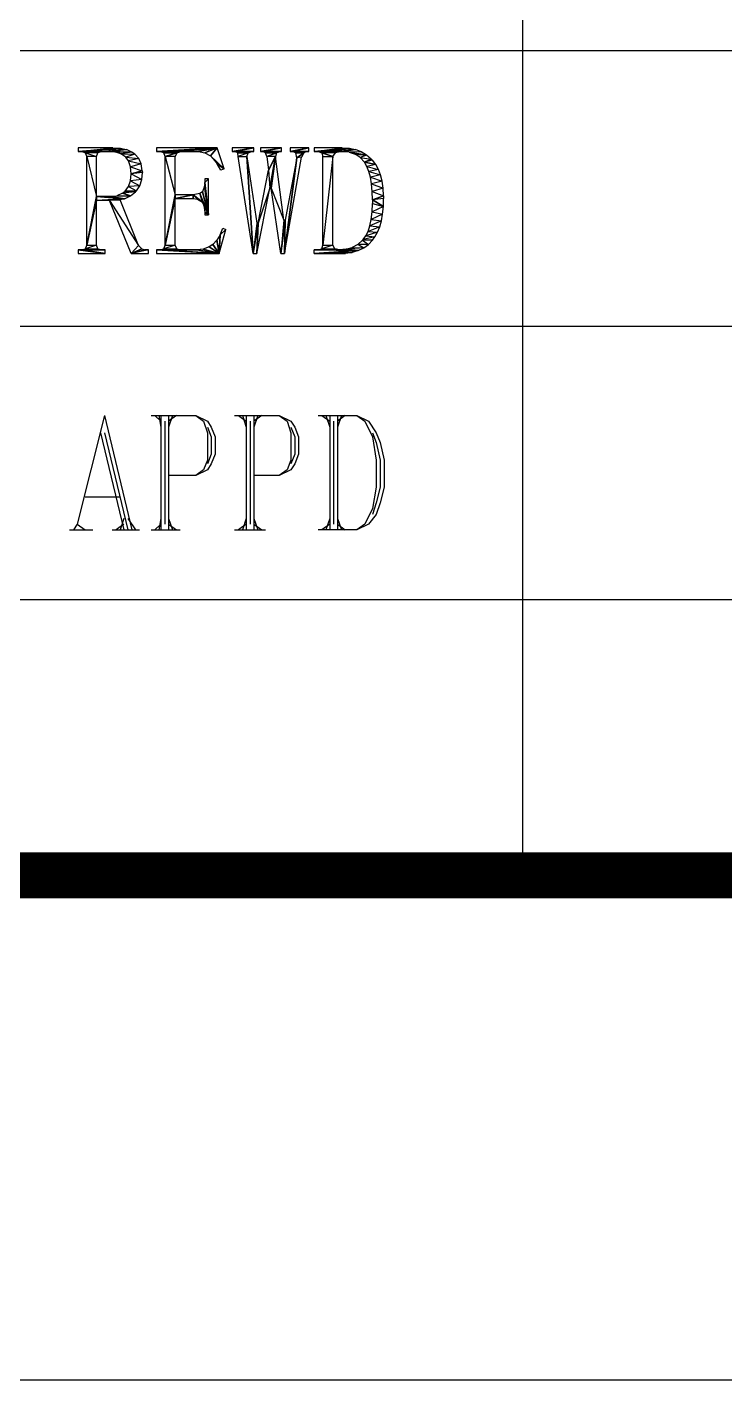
# Model space of a CAD drawing. Extents: x 0 to 594, y 0 to 841.
# Drawn here: x 418.16 to 433.38, y 0 to 29.51 of the extents above; entities that cross this region are included whole.
import ezdxf

# ---------------------------------------------------------------- set-up
doc = ezdxf.new("R2010")
doc.units = 0
doc.header["$LTSCALE"] = 3
doc.header["$MEASUREMENT"] = 0
doc.layers.add('BORDER', color=7, linetype='CONTINUOUS')

msp = doc.modelspace()

# ---------------------------------------------------------------- linework, layer by layer
at = {"layer": 'BORDER', "color": 122}
for p, q in [((428.972, 11.008), (428.972, 47)), ((403.947, 29.004), (463.948, 29.004)), ((420.03, 26.878), (419.275, 26.878)), ((419.275, 26.798), (420.03, 26.878)), ((419.275, 26.798), (420.03, 26.878)), ((419.275, 26.878), (419.275, 26.798)), ((420.189, 26.867), (419.275, 26.798)), ((419.275, 26.798), (420.189, 26.867)), ((420.03, 26.878), (420.189, 26.867)), ((420.189, 26.867), (420.33, 26.838)), ((420.986, 26.878), (420.986, 26.798)), ((422.309, 26.878), (420.986, 26.878)), ((420.986, 26.798), (422.309, 26.878)), ((422.309, 26.878), (420.986, 26.798)), ((422.309, 26.878), (421.055, 26.798)), ((421.055, 26.798), (422.309, 26.878)), ((422.309, 26.878), (421.512, 26.798)), ((421.512, 26.798), (422.309, 26.878)), ((422.309, 26.878), (421.892, 26.798)), ((421.892, 26.798), (422.309, 26.878)), ((422.309, 26.878), (421.9, 26.796)), ((421.9, 26.796), (422.309, 26.878)), ((422.309, 26.878), (422.036, 26.772)), ((422.036, 26.772), (422.309, 26.878)), ((422.309, 26.878), (422.16, 26.703)), ((422.16, 26.703), (422.309, 26.878)), ((422.458, 26.418), (422.309, 26.878)), ((422.633, 26.878), (422.633, 26.798)), ((423.106, 26.878), (422.633, 26.878)), ((422.633, 26.798), (423.106, 26.878)), ((423.106, 26.878), (422.633, 26.798)), ((423.106, 26.878), (422.686, 26.798)), ((422.686, 26.798), (423.106, 26.878)), ((423.106, 26.798), (423.106, 26.878)), ((423.252, 26.878), (423.252, 26.798)), ((423.712, 26.878), (423.252, 26.878)), ((423.252, 26.798), (423.712, 26.878)), ((423.712, 26.878), (423.252, 26.798)), ((423.712, 26.878), (423.295, 26.798)), ((423.295, 26.798), (423.712, 26.878)), ((423.712, 26.798), (423.712, 26.878)), ((423.901, 26.878), (423.901, 26.798)), ((424.307, 26.878), (423.901, 26.878)), ((423.901, 26.798), (424.307, 26.878)), ((424.307, 26.878), (423.901, 26.798)), ((424.307, 26.878), (423.941, 26.798)), ((423.941, 26.798), (424.307, 26.878)), ((424.307, 26.798), (424.307, 26.878)), ((424.427, 26.878), (424.427, 26.798)), ((425.035, 26.878), (424.427, 26.878)), ((424.427, 26.798), (425.035, 26.878)), ((424.427, 26.798), (425.035, 26.878)), ((425.184, 26.867), (424.427, 26.798)), ((424.427, 26.798), (425.184, 26.867)), ((425.035, 26.878), (425.184, 26.867)), ((425.184, 26.867), (425.322, 26.838)), ((420.33, 26.838), (419.275, 26.798)), ((420.33, 26.838), (419.275, 26.798)), ((419.275, 26.798), (419.947, 26.798)), ((419.801, 26.798), (419.355, 26.798)), ((419.355, 26.798), (419.434, 26.769)), ((419.434, 26.769), (419.801, 26.798)), ((419.434, 26.769), (419.801, 26.798)), ((419.705, 26.769), (419.434, 26.769)), ((419.434, 26.769), (419.679, 26.689)), ((419.705, 26.769), (419.434, 26.769)), ((419.434, 26.769), (419.679, 26.689)), ((419.464, 26.689), (419.434, 26.769)), ((419.464, 24.758), (419.464, 26.689)), ((419.679, 26.689), (419.464, 26.689)), ((419.464, 26.689), (419.679, 25.813)), ((419.679, 26.689), (419.464, 26.689)), ((419.464, 26.689), (419.679, 25.813)), ((419.679, 26.689), (419.705, 26.769)), ((419.679, 25.813), (419.679, 26.689)), ((419.801, 26.798), (419.705, 26.769)), ((420.33, 26.838), (419.947, 26.798)), ((419.947, 26.798), (420.33, 26.838)), ((419.947, 26.798), (420.449, 26.785)), ((420.449, 26.785), (419.947, 26.798)), ((419.947, 26.798), (420.077, 26.788)), ((420.077, 26.788), (420.449, 26.785)), ((420.21, 26.748), (420.077, 26.788)), ((420.077, 26.788), (420.449, 26.785)), ((420.449, 26.785), (420.21, 26.748)), ((420.449, 26.785), (420.21, 26.748)), ((420.21, 26.748), (420.516, 26.743)), ((420.314, 26.676), (420.21, 26.748)), ((420.21, 26.748), (420.516, 26.743)), ((420.516, 26.743), (420.314, 26.676)), ((420.516, 26.743), (420.314, 26.676)), ((420.314, 26.676), (420.601, 26.647)), ((420.372, 26.591), (420.314, 26.676)), ((420.314, 26.676), (420.601, 26.647)), ((420.449, 26.785), (420.33, 26.838)), ((420.601, 26.647), (420.372, 26.591)), ((420.601, 26.647), (420.372, 26.591)), ((420.372, 26.591), (420.654, 26.525)), ((420.417, 26.464), (420.372, 26.591)), ((420.372, 26.591), (420.654, 26.525)), ((420.516, 26.743), (420.449, 26.785)), ((420.601, 26.647), (420.516, 26.743)), ((420.654, 26.525), (420.601, 26.647)), ((420.986, 26.798), (421.055, 26.798)), ((421.055, 26.798), (421.512, 26.798)), ((421.148, 26.769), (421.055, 26.798)), ((421.055, 26.798), (421.512, 26.798)), ((421.512, 26.798), (421.148, 26.769)), ((421.512, 26.798), (421.148, 26.769)), ((421.148, 26.769), (421.432, 26.769)), ((421.175, 26.689), (421.148, 26.769)), ((421.148, 26.769), (421.432, 26.769)), ((421.432, 26.769), (421.175, 26.689)), ((421.175, 26.689), (421.432, 26.769)), ((421.175, 24.758), (421.175, 26.689)), ((421.393, 26.689), (421.175, 26.689)), ((421.175, 26.689), (421.393, 25.853)), ((421.393, 26.689), (421.175, 26.689)), ((421.175, 26.689), (421.393, 25.853)), ((421.432, 26.769), (421.393, 26.689)), ((421.393, 25.853), (421.393, 26.689)), ((421.432, 26.769), (421.512, 26.798)), ((421.512, 26.798), (421.892, 26.798)), ((421.892, 26.798), (421.9, 26.796)), ((421.9, 26.796), (422.036, 26.772)), ((422.036, 26.772), (422.16, 26.703)), ((422.16, 26.703), (422.458, 26.418)), ((422.458, 26.418), (422.16, 26.703)), ((422.16, 26.703), (422.224, 26.639)), ((422.224, 26.639), (422.458, 26.418)), ((422.458, 26.418), (422.224, 26.639)), ((422.224, 26.639), (422.309, 26.527)), ((422.633, 26.798), (422.686, 26.798)), ((422.686, 26.798), (423.106, 26.798)), ((422.756, 26.769), (422.686, 26.798)), ((422.686, 26.798), (423.064, 26.798)), ((423.064, 26.798), (422.686, 26.798)), ((422.686, 26.798), (423.106, 26.798)), ((423.064, 26.798), (422.756, 26.769)), ((423.064, 26.798), (422.756, 26.769)), ((422.756, 26.769), (422.984, 26.769)), ((422.769, 26.689), (422.756, 26.769)), ((422.756, 26.769), (422.984, 26.769)), ((422.984, 26.769), (422.769, 26.689)), ((422.984, 26.769), (422.769, 26.689)), ((423.093, 24.569), (422.769, 26.689)), ((422.769, 26.689), (422.957, 26.689)), ((422.769, 26.689), (422.957, 26.689)), ((422.957, 26.689), (422.984, 26.769)), ((422.957, 26.689), (423.093, 24.569)), ((423.093, 24.569), (422.957, 26.689)), ((422.957, 26.689), (423.173, 25.231)), ((422.984, 26.769), (423.064, 26.798)), ((423.106, 26.798), (423.064, 26.798)), ((423.252, 26.798), (423.295, 26.798)), ((423.295, 26.798), (423.712, 26.798)), ((423.361, 26.769), (423.295, 26.798)), ((423.295, 26.798), (423.672, 26.798)), ((423.672, 26.798), (423.295, 26.798)), ((423.295, 26.798), (423.712, 26.798)), ((423.672, 26.798), (423.361, 26.769)), ((423.672, 26.798), (423.361, 26.769)), ((423.361, 26.769), (423.603, 26.769)), ((423.388, 26.689), (423.361, 26.769)), ((423.361, 26.769), (423.603, 26.769)), ((423.603, 26.769), (423.388, 26.689)), ((423.388, 26.689), (423.603, 26.769)), ((423.577, 26.689), (423.388, 26.689)), ((423.388, 26.689), (423.428, 26.392)), ((423.577, 26.689), (423.388, 26.689)), ((423.577, 26.689), (423.428, 26.392)), ((423.428, 26.392), (423.577, 26.689)), ((423.577, 26.689), (423.457, 26.001)), ((423.457, 26.001), (423.577, 26.689)), ((423.577, 26.689), (423.484, 26.001)), ((423.484, 26.001), (423.577, 26.689)), ((423.603, 26.769), (423.577, 26.689)), ((423.765, 25.3), (423.577, 26.689)), ((423.603, 26.769), (423.672, 26.798)), ((423.712, 26.798), (423.672, 26.798)), ((423.778, 24.569), (424.145, 26.676)), ((424.049, 26.663), (423.778, 24.569)), ((423.778, 24.569), (424.049, 26.663)), ((424.049, 26.663), (423.794, 25.3)), ((423.901, 26.798), (423.941, 26.798)), ((423.941, 26.798), (424.307, 26.798)), ((424.023, 26.769), (423.941, 26.798)), ((423.941, 26.798), (424.251, 26.798)), ((424.251, 26.798), (423.941, 26.798)), ((423.941, 26.798), (424.307, 26.798)), ((424.251, 26.798), (424.023, 26.769)), ((424.251, 26.798), (424.023, 26.769)), ((424.023, 26.769), (424.198, 26.769)), ((424.049, 26.663), (424.023, 26.769)), ((424.023, 26.769), (424.198, 26.769)), ((424.198, 26.769), (424.049, 26.663)), ((424.049, 26.663), (424.198, 26.769)), ((424.145, 26.676), (424.049, 26.663)), ((424.145, 26.676), (424.049, 26.663)), ((424.198, 26.769), (424.145, 26.676)), ((424.198, 26.769), (424.251, 26.798)), ((424.307, 26.798), (424.251, 26.798)), ((425.322, 26.838), (424.427, 26.798)), ((425.322, 26.838), (424.427, 26.798)), ((424.427, 26.798), (425.022, 26.798)), ((424.509, 26.798), (424.589, 26.769)), ((425.022, 26.798), (424.509, 26.798)), ((424.589, 26.769), (425.022, 26.798)), ((424.589, 26.769), (425.022, 26.798)), ((424.886, 26.769), (424.589, 26.769)), ((424.589, 26.769), (424.833, 26.689)), ((424.886, 26.769), (424.589, 26.769)), ((424.833, 26.689), (424.589, 26.769)), ((424.589, 26.769), (424.615, 26.689)), ((424.615, 24.758), (424.615, 26.689)), ((424.833, 26.689), (424.615, 24.758)), ((424.833, 26.689), (424.615, 24.758)), ((424.615, 26.689), (424.833, 26.689)), ((424.615, 26.689), (424.833, 26.689)), ((424.833, 26.689), (424.886, 26.769)), ((424.833, 24.758), (424.833, 26.689)), ((425.022, 26.798), (424.886, 26.769)), ((425.322, 26.838), (425.022, 26.798)), ((425.022, 26.798), (425.322, 26.838)), ((425.022, 26.798), (425.038, 26.796)), ((425.322, 26.838), (425.038, 26.796)), ((425.038, 26.796), (425.322, 26.838)), ((425.184, 26.78), (425.038, 26.796)), ((425.038, 26.796), (425.447, 26.79)), ((425.038, 26.796), (425.447, 26.79)), ((425.447, 26.79), (425.184, 26.78)), ((425.447, 26.79), (425.184, 26.78)), ((425.184, 26.78), (425.314, 26.737)), ((425.184, 26.78), (425.564, 26.721)), ((425.564, 26.721), (425.184, 26.78)), ((425.314, 26.737), (425.564, 26.721)), ((425.426, 26.666), (425.314, 26.737)), ((425.314, 26.737), (425.564, 26.721)), ((425.447, 26.79), (425.322, 26.838)), ((425.564, 26.721), (425.426, 26.666)), ((425.564, 26.721), (425.426, 26.666)), ((425.426, 26.666), (425.67, 26.634)), ((425.519, 26.567), (425.426, 26.666)), ((425.426, 26.666), (425.67, 26.634)), ((425.564, 26.721), (425.447, 26.79)), ((425.67, 26.634), (425.519, 26.567)), ((425.519, 26.567), (425.67, 26.634)), ((425.697, 26.607), (425.519, 26.567)), ((425.697, 26.607), (425.519, 26.567)), ((425.519, 26.567), (425.766, 26.514)), ((425.766, 26.514), (425.519, 26.567)), ((425.519, 26.567), (425.521, 26.565)), ((425.521, 26.565), (425.766, 26.514)), ((425.575, 26.474), (425.521, 26.565)), ((425.521, 26.565), (425.766, 26.514)), ((425.67, 26.634), (425.564, 26.721)), ((425.67, 26.634), (425.697, 26.607)), ((425.766, 26.514), (425.697, 26.607)), ((420.654, 26.525), (420.417, 26.464)), ((420.654, 26.525), (420.417, 26.464)), ((420.417, 26.464), (420.675, 26.376)), ((420.433, 26.312), (420.417, 26.464)), ((420.417, 26.464), (420.675, 26.376)), ((420.42, 26.158), (420.433, 26.312)), ((420.675, 26.376), (420.433, 26.312)), ((420.433, 26.312), (420.675, 26.376)), ((420.678, 26.339), (420.433, 26.312)), ((420.678, 26.339), (420.433, 26.312)), ((420.433, 26.312), (420.662, 26.185)), ((420.433, 26.312), (420.662, 26.185)), ((420.675, 26.376), (420.654, 26.525)), ((420.662, 26.185), (420.678, 26.339)), ((420.675, 26.376), (420.678, 26.339)), ((422.309, 26.527), (422.458, 26.418)), ((422.389, 26.392), (422.309, 26.527)), ((422.309, 26.527), (422.458, 26.418)), ((422.458, 26.418), (422.389, 26.392)), ((423.199, 25.231), (423.428, 26.392)), ((423.428, 26.392), (423.457, 26.001)), ((423.428, 26.392), (423.457, 26.001)), ((425.766, 26.514), (425.575, 26.474)), ((425.766, 26.514), (425.575, 26.474)), ((425.575, 26.474), (425.824, 26.408)), ((425.617, 26.365), (425.575, 26.474)), ((425.575, 26.474), (425.824, 26.408)), ((425.824, 26.408), (425.617, 26.365)), ((425.824, 26.408), (425.617, 26.365)), ((425.617, 26.365), (425.872, 26.286)), ((425.652, 26.238), (425.617, 26.365)), ((425.617, 26.365), (425.872, 26.286)), ((425.872, 26.286), (425.652, 26.238)), ((425.872, 26.286), (425.652, 26.238)), ((425.824, 26.408), (425.766, 26.514)), ((425.872, 26.286), (425.824, 26.408)), ((425.907, 26.147), (425.872, 26.286)), ((420.298, 25.932), (420.375, 26.031)), ((420.375, 26.031), (420.42, 26.158)), ((420.619, 26.052), (420.375, 26.031)), ((420.619, 26.052), (420.375, 26.031)), ((420.375, 26.031), (420.55, 25.943)), ((420.375, 26.031), (420.55, 25.943)), ((420.662, 26.185), (420.42, 26.158)), ((420.662, 26.185), (420.42, 26.158)), ((420.42, 26.158), (420.619, 26.052)), ((420.42, 26.158), (420.619, 26.052)), ((420.55, 25.943), (420.619, 26.052)), ((420.619, 26.052), (420.662, 26.185)), ((422.033, 26.038), (421.985, 25.919)), ((422.038, 26.121), (422.033, 26.038)), ((422.033, 26.038), (422.121, 25.419)), ((422.121, 25.419), (422.033, 26.038)), ((422.038, 26.203), (422.038, 26.121)), ((422.121, 26.203), (422.038, 26.203)), ((422.038, 26.121), (422.121, 26.203)), ((422.121, 26.203), (422.038, 26.121)), ((422.038, 26.121), (422.121, 25.419)), ((422.121, 25.419), (422.038, 26.121)), ((422.121, 25.419), (422.121, 26.203)), ((423.173, 24.569), (423.457, 26.001)), ((423.457, 26.001), (423.199, 25.231)), ((423.457, 26.001), (423.199, 25.231)), ((423.457, 26.001), (423.484, 26.001)), ((423.699, 24.569), (423.484, 26.001)), ((423.484, 26.001), (423.765, 25.3)), ((423.484, 26.001), (423.765, 25.3)), ((425.652, 26.238), (425.907, 26.147)), ((425.675, 26.092), (425.652, 26.238)), ((425.652, 26.238), (425.907, 26.147)), ((425.907, 26.147), (425.675, 26.092)), ((425.907, 26.147), (425.675, 26.092)), ((425.675, 26.092), (425.928, 25.996)), ((425.691, 25.927), (425.675, 26.092)), ((425.675, 26.092), (425.928, 25.996)), ((425.928, 25.996), (425.691, 25.927)), ((425.928, 25.996), (425.691, 25.927)), ((425.928, 25.996), (425.907, 26.147)), ((425.939, 25.829), (425.928, 25.996)), ((419.679, 25.813), (419.464, 24.758)), ((419.464, 24.758), (419.679, 25.813)), ((419.679, 25.73), (419.464, 24.758)), ((419.679, 25.73), (419.464, 24.758)), ((419.679, 25.813), (419.679, 25.73)), ((419.679, 25.73), (419.679, 25.813)), ((419.679, 25.813), (420.29, 25.767)), ((419.679, 25.813), (420.29, 25.767)), ((419.976, 25.813), (419.679, 25.813)), ((419.976, 25.813), (419.679, 25.813)), ((419.679, 25.813), (419.976, 25.813)), ((419.679, 25.813), (419.679, 25.813)), ((420.29, 25.767), (419.679, 25.73)), ((419.679, 25.73), (420.29, 25.767)), ((420.192, 25.744), (419.679, 25.73)), ((419.679, 25.73), (420.192, 25.744)), ((419.679, 24.758), (419.679, 25.73)), ((419.96, 25.73), (419.679, 25.73)), ((420.192, 25.744), (419.96, 25.73)), ((420.192, 25.744), (419.96, 25.73)), ((419.96, 25.73), (420.595, 24.745)), ((420.433, 24.569), (419.96, 25.73)), ((419.96, 25.73), (420.595, 24.745)), ((419.976, 25.813), (420.117, 25.831)), ((420.415, 25.829), (419.976, 25.813)), ((420.415, 25.829), (419.976, 25.813)), ((419.976, 25.813), (420.29, 25.767)), ((420.29, 25.767), (419.976, 25.813)), ((420.242, 25.887), (420.117, 25.831)), ((420.117, 25.831), (420.415, 25.829)), ((420.117, 25.831), (420.415, 25.829)), ((420.29, 25.767), (420.192, 25.744)), ((420.595, 24.745), (420.192, 25.744)), ((420.242, 25.887), (420.298, 25.932)), ((420.529, 25.919), (420.242, 25.887)), ((420.529, 25.919), (420.242, 25.887)), ((420.242, 25.887), (420.415, 25.829)), ((420.415, 25.829), (420.242, 25.887)), ((420.29, 25.767), (420.415, 25.829)), ((420.55, 25.943), (420.298, 25.932)), ((420.55, 25.943), (420.298, 25.932)), ((420.298, 25.932), (420.529, 25.919)), ((420.298, 25.932), (420.529, 25.919)), ((420.415, 25.829), (420.529, 25.919)), ((420.529, 25.919), (420.55, 25.943)), ((421.393, 25.853), (421.175, 24.758)), ((421.175, 24.758), (421.393, 25.853)), ((421.393, 25.77), (421.175, 24.758)), ((421.393, 25.77), (421.175, 24.758)), ((421.393, 25.853), (421.393, 25.77)), ((421.393, 25.853), (421.393, 25.77)), ((421.783, 25.853), (421.393, 25.853)), ((421.393, 25.77), (421.783, 25.853)), ((421.783, 25.853), (421.393, 25.77)), ((421.393, 24.758), (421.393, 25.77)), ((421.393, 25.77), (421.783, 25.77)), ((421.929, 25.879), (421.783, 25.853)), ((421.783, 25.853), (421.985, 25.69)), ((421.985, 25.69), (421.783, 25.853)), ((421.783, 25.853), (421.876, 25.76)), ((421.876, 25.76), (421.783, 25.853)), ((421.783, 25.853), (421.783, 25.77)), ((421.783, 25.77), (421.783, 25.853)), ((421.783, 25.77), (421.876, 25.76)), ((421.876, 25.76), (421.985, 25.69)), ((421.985, 25.919), (421.929, 25.879)), ((421.929, 25.879), (422.121, 25.419)), ((422.121, 25.419), (421.929, 25.879)), ((421.929, 25.879), (421.985, 25.69)), ((421.985, 25.69), (421.929, 25.879)), ((421.985, 25.919), (422.121, 25.419)), ((422.121, 25.419), (421.985, 25.919)), ((421.985, 25.69), (422.121, 25.419)), ((422.121, 25.419), (421.985, 25.69)), ((421.985, 25.69), (422.017, 25.621)), ((425.691, 25.927), (425.939, 25.829)), ((425.697, 25.744), (425.691, 25.927)), ((425.691, 25.927), (425.939, 25.829)), ((425.697, 25.744), (425.694, 25.661)), ((425.939, 25.829), (425.697, 25.744)), ((425.697, 25.744), (425.939, 25.829)), ((425.939, 25.77), (425.697, 25.744)), ((425.939, 25.77), (425.697, 25.744)), ((425.697, 25.744), (425.933, 25.595)), ((425.933, 25.595), (425.697, 25.744)), ((425.933, 25.595), (425.939, 25.77)), ((425.939, 25.829), (425.939, 25.77)), ((422.017, 25.621), (422.121, 25.419)), ((422.121, 25.419), (422.017, 25.621)), ((422.017, 25.621), (422.038, 25.475)), ((422.038, 25.475), (422.121, 25.419)), ((422.121, 25.419), (422.038, 25.475)), ((422.038, 25.475), (422.038, 25.419)), ((422.038, 25.419), (422.121, 25.419)), ((425.668, 25.316), (425.686, 25.478)), ((425.917, 25.433), (425.668, 25.316)), ((425.917, 25.433), (425.668, 25.316)), ((425.686, 25.478), (425.694, 25.661)), ((425.933, 25.595), (425.686, 25.478)), ((425.933, 25.595), (425.686, 25.478)), ((425.686, 25.478), (425.917, 25.433)), ((425.686, 25.478), (425.917, 25.433)), ((425.694, 25.661), (425.933, 25.595)), ((425.694, 25.661), (425.933, 25.595)), ((425.891, 25.287), (425.917, 25.433)), ((425.917, 25.433), (425.933, 25.595)), ((422.349, 24.569), (422.498, 25.095)), ((422.373, 24.981), (422.431, 25.122)), ((422.498, 25.095), (422.373, 24.981)), ((422.498, 25.095), (422.373, 24.981)), ((422.431, 25.122), (422.498, 25.095)), ((423.173, 25.231), (423.093, 24.569)), ((423.173, 25.231), (423.093, 24.569)), ((423.093, 24.569), (423.199, 25.231)), ((423.199, 25.231), (423.093, 24.569)), ((423.199, 25.231), (423.173, 24.569)), ((423.173, 24.569), (423.199, 25.231)), ((423.199, 25.231), (423.173, 25.231)), ((423.765, 25.3), (423.699, 24.569)), ((423.765, 25.3), (423.699, 24.569)), ((423.699, 24.569), (423.794, 25.3)), ((423.794, 25.3), (423.699, 24.569)), ((423.794, 25.3), (423.765, 25.3)), ((423.794, 25.3), (423.778, 24.569)), ((423.778, 24.569), (423.794, 25.3)), ((425.598, 25.055), (425.638, 25.175)), ((425.854, 25.156), (425.598, 25.055)), ((425.854, 25.156), (425.598, 25.055)), ((425.638, 25.175), (425.668, 25.316)), ((425.891, 25.287), (425.638, 25.175)), ((425.891, 25.287), (425.638, 25.175)), ((425.638, 25.175), (425.854, 25.156)), ((425.638, 25.175), (425.854, 25.156)), ((425.668, 25.316), (425.891, 25.287)), ((425.668, 25.316), (425.891, 25.287)), ((425.806, 25.037), (425.854, 25.156)), ((425.854, 25.156), (425.891, 25.287)), ((422.301, 24.861), (422.214, 24.771)), ((422.373, 24.981), (422.301, 24.861)), ((422.301, 24.861), (422.349, 24.569)), ((422.349, 24.569), (422.301, 24.861)), ((422.373, 24.981), (422.349, 24.569)), ((422.349, 24.569), (422.373, 24.981)), ((425.373, 24.771), (425.479, 24.864)), ((425.479, 24.864), (425.492, 24.88)), ((425.697, 24.867), (425.479, 24.864)), ((425.697, 24.867), (425.479, 24.864)), ((425.479, 24.864), (425.606, 24.771)), ((425.479, 24.864), (425.606, 24.771)), ((425.492, 24.88), (425.551, 24.957)), ((425.747, 24.936), (425.492, 24.88)), ((425.747, 24.936), (425.492, 24.88)), ((425.492, 24.88), (425.697, 24.867)), ((425.492, 24.88), (425.697, 24.867)), ((425.551, 24.957), (425.598, 25.055)), ((425.806, 25.037), (425.551, 24.957)), ((425.806, 25.037), (425.551, 24.957)), ((425.551, 24.957), (425.747, 24.936)), ((425.551, 24.957), (425.747, 24.936)), ((425.598, 25.055), (425.806, 25.037)), ((425.598, 25.055), (425.806, 25.037)), ((425.606, 24.771), (425.697, 24.867)), ((425.697, 24.867), (425.747, 24.936)), ((425.747, 24.936), (425.806, 25.037)), ((419.275, 24.652), (419.867, 24.569)), ((419.867, 24.569), (419.275, 24.652)), ((419.355, 24.652), (419.275, 24.652)), ((419.355, 24.652), (419.275, 24.652)), ((419.275, 24.652), (419.355, 24.652)), ((419.275, 24.652), (419.275, 24.652)), ((419.275, 24.652), (419.275, 24.569)), ((419.275, 24.569), (419.867, 24.569)), ((419.705, 24.678), (419.355, 24.652)), ((419.355, 24.652), (419.705, 24.678)), ((419.355, 24.652), (419.434, 24.678)), ((419.785, 24.652), (419.355, 24.652)), ((419.355, 24.652), (419.785, 24.652)), ((419.867, 24.652), (419.355, 24.652)), ((419.355, 24.652), (419.867, 24.569)), ((419.867, 24.652), (419.355, 24.652)), ((419.867, 24.569), (419.355, 24.652)), ((419.679, 24.758), (419.434, 24.678)), ((419.679, 24.758), (419.434, 24.678)), ((419.434, 24.678), (419.464, 24.758)), ((419.434, 24.678), (419.705, 24.678)), ((419.434, 24.678), (419.705, 24.678)), ((419.464, 24.758), (419.679, 24.758)), ((419.464, 24.758), (419.679, 24.758)), ((419.705, 24.678), (419.679, 24.758)), ((419.705, 24.678), (419.785, 24.652)), ((419.785, 24.652), (419.867, 24.652)), ((419.785, 24.652), (419.867, 24.652)), ((419.867, 24.652), (419.785, 24.652)), ((419.867, 24.652), (419.867, 24.652)), ((419.867, 24.569), (419.867, 24.652)), ((420.595, 24.745), (420.433, 24.569)), ((420.433, 24.569), (420.595, 24.745)), ((420.665, 24.678), (420.433, 24.569)), ((420.433, 24.569), (420.665, 24.678)), ((420.731, 24.652), (420.433, 24.569)), ((420.433, 24.569), (420.731, 24.652)), ((420.811, 24.652), (420.433, 24.569)), ((420.811, 24.652), (420.433, 24.569)), ((420.433, 24.569), (420.811, 24.569)), ((420.595, 24.745), (420.665, 24.678)), ((420.665, 24.678), (420.731, 24.652)), ((420.731, 24.652), (420.811, 24.652)), ((420.731, 24.652), (420.811, 24.652)), ((420.811, 24.652), (420.731, 24.652)), ((420.811, 24.652), (420.811, 24.652)), ((420.811, 24.569), (420.811, 24.652)), ((420.986, 24.652), (422.349, 24.569)), ((422.349, 24.569), (420.986, 24.652)), ((421.068, 24.652), (420.986, 24.652)), ((421.068, 24.652), (420.986, 24.652)), ((420.986, 24.652), (421.068, 24.652)), ((420.986, 24.652), (420.986, 24.652)), ((420.986, 24.652), (420.986, 24.569)), ((420.986, 24.569), (422.349, 24.569)), ((421.068, 24.652), (421.148, 24.678)), ((421.432, 24.678), (421.068, 24.652)), ((421.068, 24.652), (421.432, 24.678)), ((421.068, 24.652), (422.349, 24.569)), ((422.349, 24.569), (421.068, 24.652)), ((421.512, 24.652), (421.068, 24.652)), ((421.512, 24.652), (421.068, 24.652)), ((421.068, 24.652), (421.863, 24.652)), ((421.863, 24.652), (421.068, 24.652)), ((421.148, 24.678), (421.175, 24.758)), ((421.393, 24.758), (421.148, 24.678)), ((421.393, 24.758), (421.148, 24.678)), ((421.148, 24.678), (421.432, 24.678)), ((421.148, 24.678), (421.432, 24.678)), ((421.175, 24.758), (421.393, 24.758)), ((421.175, 24.758), (421.393, 24.758)), ((421.432, 24.678), (421.393, 24.758)), ((421.432, 24.678), (421.512, 24.652)), ((421.863, 24.652), (421.512, 24.652)), ((422.006, 24.668), (421.863, 24.652)), ((421.863, 24.652), (422.349, 24.569)), ((422.349, 24.569), (421.863, 24.652)), ((422.136, 24.718), (422.006, 24.668)), ((422.006, 24.668), (422.349, 24.569)), ((422.349, 24.569), (422.006, 24.668)), ((422.214, 24.771), (422.136, 24.718)), ((422.136, 24.718), (422.349, 24.569)), ((422.349, 24.569), (422.136, 24.718)), ((422.214, 24.771), (422.349, 24.569)), ((422.349, 24.569), (422.214, 24.771)), ((423.093, 24.569), (423.173, 24.569)), ((423.699, 24.569), (423.778, 24.569)), ((424.979, 24.652), (424.427, 24.652)), ((424.979, 24.652), (424.427, 24.652)), ((424.427, 24.652), (424.979, 24.652)), ((424.427, 24.652), (424.427, 24.652)), ((424.427, 24.569), (424.427, 24.652)), ((424.427, 24.652), (425.386, 24.636)), ((424.427, 24.652), (425.386, 24.636)), ((425.386, 24.636), (424.427, 24.569)), ((424.427, 24.569), (425.386, 24.636)), ((425.253, 24.596), (424.427, 24.569)), ((424.427, 24.569), (425.253, 24.596)), ((425.104, 24.575), (424.427, 24.569)), ((425.104, 24.575), (424.427, 24.569)), ((424.427, 24.569), (424.993, 24.569)), ((424.509, 24.652), (424.589, 24.678)), ((424.873, 24.678), (424.509, 24.652)), ((424.873, 24.678), (424.509, 24.652)), ((424.509, 24.652), (424.979, 24.652)), ((424.589, 24.678), (424.615, 24.758)), ((424.833, 24.758), (424.589, 24.678)), ((424.833, 24.758), (424.589, 24.678)), ((424.589, 24.678), (424.873, 24.678)), ((424.589, 24.678), (424.873, 24.678)), ((424.615, 24.758), (424.833, 24.758)), ((424.615, 24.758), (424.833, 24.758)), ((424.873, 24.678), (424.833, 24.758)), ((424.979, 24.652), (424.873, 24.678)), ((425.123, 24.665), (424.979, 24.652)), ((424.979, 24.652), (425.386, 24.636)), ((425.386, 24.636), (424.979, 24.652)), ((424.993, 24.569), (425.104, 24.575)), ((425.253, 24.596), (425.104, 24.575)), ((425.123, 24.665), (425.253, 24.705)), ((425.505, 24.694), (425.123, 24.665)), ((425.505, 24.694), (425.123, 24.665)), ((425.123, 24.665), (425.386, 24.636)), ((425.386, 24.636), (425.123, 24.665)), ((425.373, 24.771), (425.253, 24.705)), ((425.253, 24.705), (425.505, 24.694)), ((425.253, 24.705), (425.505, 24.694)), ((425.386, 24.636), (425.253, 24.596)), ((425.606, 24.771), (425.373, 24.771)), ((425.373, 24.771), (425.505, 24.694)), ((425.606, 24.771), (425.373, 24.771)), ((425.505, 24.694), (425.373, 24.771)), ((425.386, 24.636), (425.505, 24.694)), ((425.505, 24.694), (425.606, 24.771)), ((403.947, 22.991), (463.948, 22.991)), ((419.851, 21.039), (419.258, 18.668)), ((419.851, 21.039), (420.444, 18.541)), ((420.867, 21.039), (421.841, 21.039)), ((420.952, 21.039), (421.079, 20.912)), ((421.036, 21.039), (421.079, 20.785)), ((421.079, 21.039), (421.079, 18.541)), ((421.248, 21.039), (421.248, 18.541)), ((421.333, 21.039), (421.248, 20.785)), ((421.418, 21.039), (421.248, 20.912)), ((421.841, 21.039), (422.095, 20.912)), ((421.841, 21.039), (422.01, 20.912)), ((422.688, 21.039), (423.662, 21.039)), ((422.773, 21.039), (422.942, 20.912)), ((422.857, 21.039), (422.942, 20.785)), ((422.942, 21.039), (422.942, 18.541)), ((423.111, 21.039), (423.111, 18.541)), ((423.196, 21.039), (423.111, 20.785)), ((423.281, 21.039), (423.111, 20.912)), ((423.662, 21.039), (423.916, 20.912)), ((423.662, 21.039), (423.831, 20.912)), ((424.509, 21.039), (425.356, 21.039)), ((424.593, 21.039), (424.763, 20.912)), ((424.678, 21.039), (424.763, 20.785)), ((424.763, 21.039), (424.763, 18.541)), ((424.932, 21.039), (424.932, 18.541)), ((425.017, 21.039), (424.932, 20.785)), ((425.101, 21.039), (424.932, 20.912)), ((425.356, 21.039), (425.61, 20.912)), ((425.356, 21.039), (425.525, 20.912)), ((421.164, 20.912), (421.164, 18.668)), ((422.01, 20.912), (422.095, 20.658)), ((422.095, 20.912), (422.18, 20.785)), ((422.095, 20.785), (422.18, 20.574)), ((422.18, 20.785), (422.264, 20.574)), ((423.027, 20.912), (423.027, 18.668)), ((423.831, 20.912), (423.916, 20.658)), ((423.916, 20.912), (424.001, 20.785)), ((423.916, 20.785), (424.001, 20.574)), ((424.001, 20.785), (424.085, 20.574)), ((424.847, 20.912), (424.847, 18.668)), ((425.525, 20.912), (425.694, 20.574)), ((425.61, 20.912), (425.779, 20.658)), ((419.766, 20.658), (420.274, 18.541)), ((419.851, 20.658), (420.359, 18.541)), ((422.095, 20.658), (422.095, 20.065)), ((422.18, 20.574), (422.18, 20.192)), ((422.264, 20.574), (422.264, 20.192)), ((423.916, 20.658), (423.916, 20.065)), ((424.001, 20.574), (424.001, 20.192)), ((424.085, 20.574), (424.085, 20.192)), ((425.694, 20.658), (425.779, 20.447)), ((425.694, 20.574), (425.779, 20.065)), ((425.779, 20.658), (425.864, 20.447)), ((425.779, 20.447), (425.864, 20.065)), ((425.864, 20.447), (425.948, 20.065)), ((422.18, 20.192), (422.095, 19.981)), ((422.264, 20.192), (422.18, 19.981)), ((424.001, 20.192), (423.916, 19.981)), ((424.085, 20.192), (424.001, 19.981)), ((422.095, 19.854), (421.841, 19.727)), ((422.01, 19.854), (421.841, 19.727)), ((422.095, 20.065), (422.01, 19.854)), ((422.18, 19.981), (422.095, 19.854)), ((423.916, 19.854), (423.662, 19.727)), ((423.831, 19.854), (423.662, 19.727)), ((423.916, 20.065), (423.831, 19.854)), ((424.001, 19.981), (423.916, 19.854)), ((425.779, 20.065), (425.779, 19.473)), ((425.864, 20.065), (425.864, 19.473)), ((425.948, 20.065), (425.948, 19.473)), ((421.841, 19.727), (421.248, 19.727)), ((423.662, 19.727), (423.111, 19.727)), ((419.427, 19.261), (420.19, 19.261)), ((425.779, 19.473), (425.694, 19.007)), ((425.864, 19.473), (425.779, 19.134)), ((425.948, 19.473), (425.864, 19.134)), ((425.694, 19.007), (425.525, 18.668)), ((425.779, 19.134), (425.694, 18.88)), ((425.864, 19.134), (425.779, 18.88)), ((419.258, 18.668), (419.173, 18.541)), ((419.258, 18.668), (419.427, 18.541)), ((420.274, 18.668), (420.105, 18.541)), ((420.274, 18.795), (420.19, 18.541)), ((420.359, 18.795), (420.528, 18.541)), ((421.079, 18.668), (420.952, 18.541)), ((421.079, 18.795), (421.036, 18.541)), ((421.248, 18.795), (421.333, 18.541)), ((421.248, 18.668), (421.418, 18.541)), ((422.942, 18.668), (422.773, 18.541)), ((422.942, 18.795), (422.857, 18.541)), ((423.111, 18.795), (423.196, 18.541)), ((423.111, 18.668), (423.281, 18.541)), ((424.763, 18.668), (424.593, 18.541)), ((424.763, 18.795), (424.678, 18.541)), ((424.932, 18.795), (425.017, 18.541)), ((424.932, 18.668), (425.101, 18.541)), ((425.61, 18.668), (425.356, 18.541)), ((425.525, 18.668), (425.356, 18.541)), ((425.779, 18.88), (425.61, 18.668)), ((419.089, 18.541), (419.597, 18.541)), ((420.02, 18.541), (420.613, 18.541)), ((420.867, 18.541), (421.502, 18.541)), ((422.688, 18.541), (423.365, 18.541)), ((425.356, 18.541), (424.509, 18.541)), ((582.992, 17.021), (403.947, 17.021)), ((0, 0), (594, 0))]:
    msp.add_line(p, q, dxfattribs=at)
at = {"layer": 'BORDER', "color": 122, "const_width": 1}
msp.add_lwpolyline([(24.992, 11.008), (582.992, 11.008), (582.992, 831.008), (24.992, 831.008)], close=True, dxfattribs=at)

doc.saveas('drawing.dxf')
